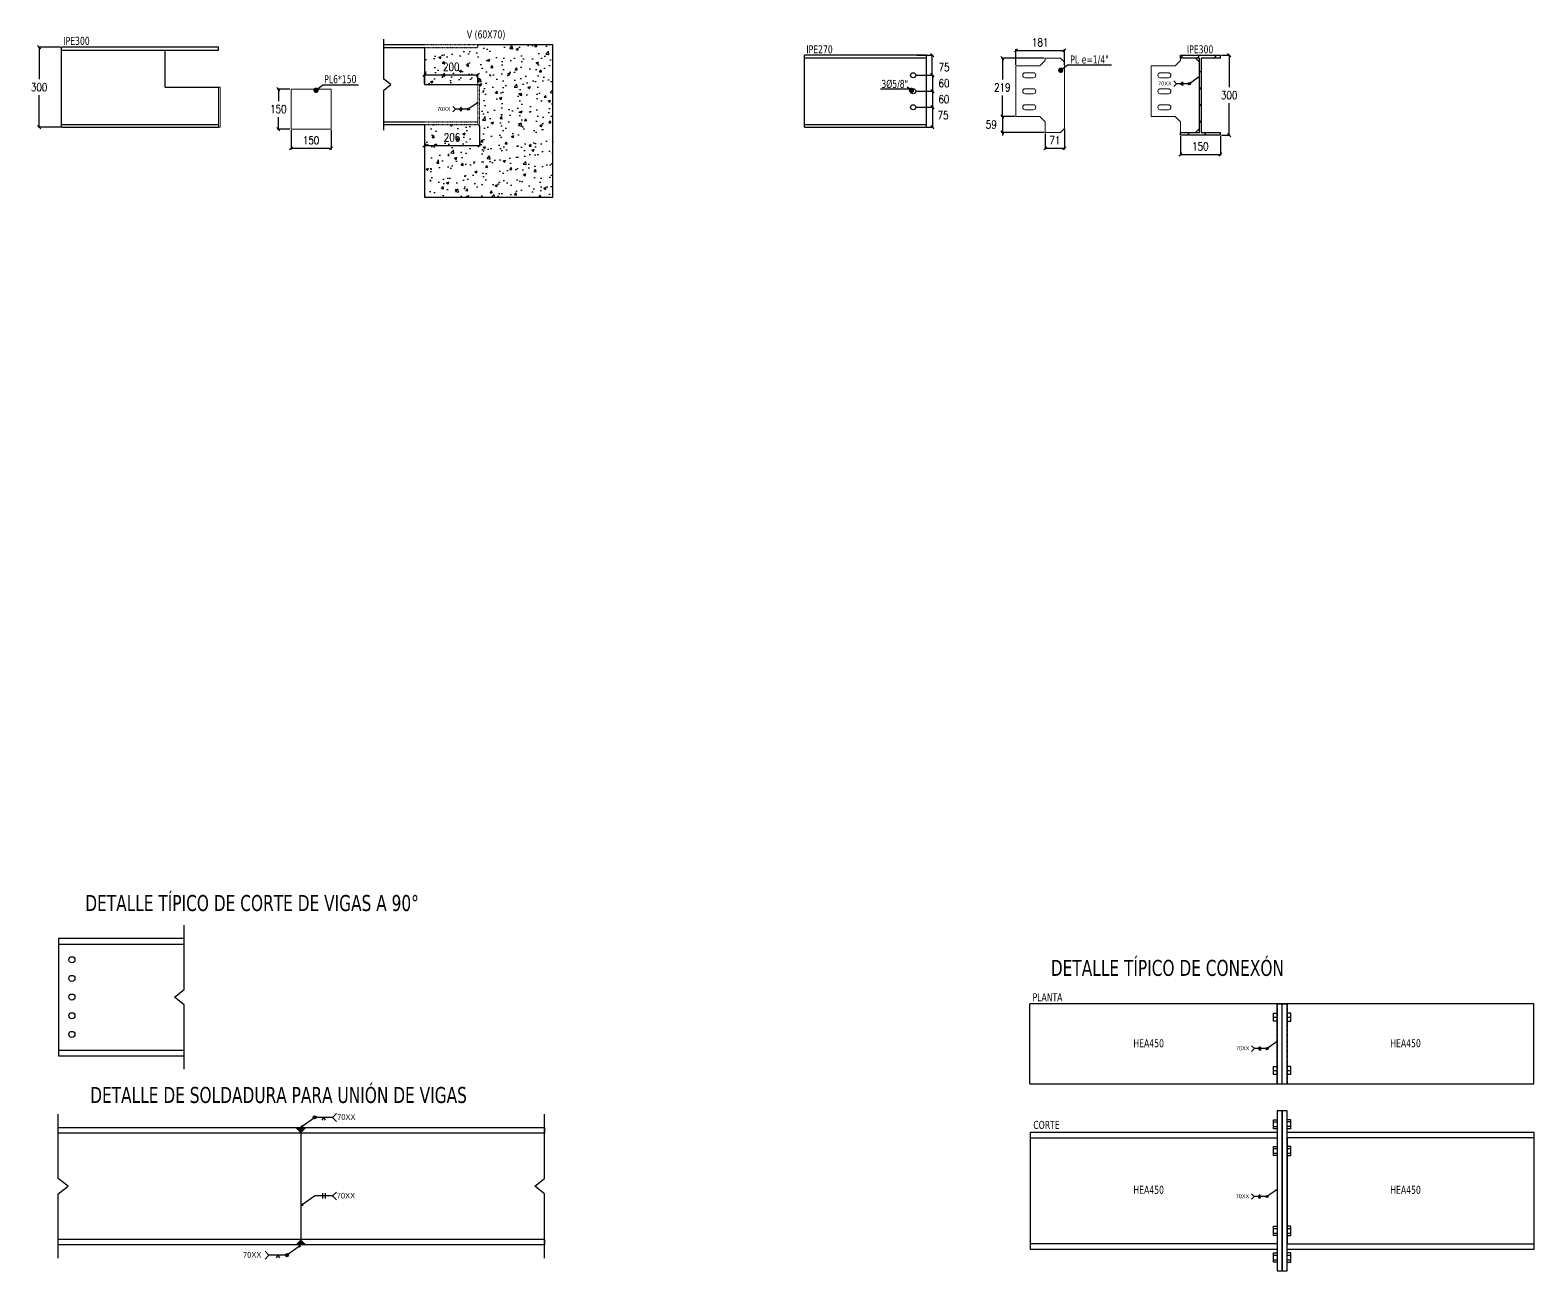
# Model space of a CAD drawing. Header units: millimetres. Extents: x -899 to 76352, y -21218 to 30068.
# Drawn here: x 1833 to 7472, y -16338 to -11684 of the extents above; entities that cross this region are included whole.
import ezdxf
from ezdxf.enums import TextEntityAlignment as Align

# ---------------------------------------------------------------- set-up
doc = ezdxf.new("R2010")
doc.units = ezdxf.units.MM
doc.header["$LTSCALE"] = 0.9
doc.linetypes.add('DXK_LINE_DOT1', pattern=[1.8814, 0.9407, -0.9407])
doc.linetypes.add('DXK_LINE_DOT2', pattern=[3.9198, 1.9599, -1.9599])
for name, color, linetype in [('COTAS', 8, 'Continuous'), ('PERFORACIONES', 1, 'Continuous'), ('TITULO', 3, 'Continuous')]:
    doc.layers.add(name, color=color, linetype=linetype)
doc.layers.add('P-PLATINA', color=6, linetype='Continuous', lineweight=15)
doc.styles.add('CNI_COTAS', font='romans.shx', dxfattribs={"width": 0.8})
doc.styles.add('ROMANS', font='DINGRAFO.SHX')
doc.styles.add('VERDANA', font='verdana.ttf')
doc.dimstyles.new('1.1', dxfattribs={"dimscale": 0, "dimtxt": 15, "dimasz": 20, "dimexe": 2, "dimexo": 2, "dimgap": 7, "dimtad": 1, "dimdec": 0, "dimzin": 4, "dimdsep": 46, "dimtxsty": 'CNI_COTAS', "dimblk": 'DOTSMALL', "dimcen": 0, "dimclrd": 256, "dimclrt": 3, "dimadec": 0, "dimazin": 0, "dimtfac": 1, "dimtdec": 0, "dimtmove": 2, "dimatfit": 0, "dimldrblk": 'DOT', "dimfxl": 0.05, "dimtolj": 1, "dimtzin": 0, "dimarcsym": 1})
doc.dimstyles.new('1.4', dxfattribs={"dimscale": 0, "dimtxt": 30, "dimasz": 12, "dimexe": 4, "dimexo": 4, "dimgap": 15, "dimtad": 1, "dimdec": 0, "dimzin": 4, "dimdsep": 46, "dimtxsty": 'CNI_COTAS', "dimblk": 'OBLIQUE', "dimcen": -0.09, "dimclrd": 256, "dimclrt": 3, "dimadec": 0, "dimazin": 0, "dimtfac": 1, "dimtdec": 0, "dimtmove": 2, "dimatfit": 0, "dimldrblk": 'DOT', "dimfxl": 0.05, "dimtolj": 1, "dimtzin": 0, "dimarcsym": 0})

# ---------------------------------------------------------------- blocks, each defined once
blk = doc.blocks.new('_Oblique')
at = {"color": 0, "linetype": 'ByBlock', "lineweight": -2}
blk.add_line((-0.5, -0.5), (0.5, 0.5), dxfattribs=at)
blk = doc.blocks.new('*D482')
at = {"layer": 'COTAS', "color": 0, "lineweight": -2, "transparency": 16777216}
for p, q in [((1947, -11748.5), (1862.9, -11748.5)), ((1947, -12048.5), (1862.9, -12048.5))]:
    blk.add_line(p, q, dxfattribs=at)
at = {"layer": 'COTAS', "lineweight": -2, "transparency": 16777216}
for p, q in [((1866.9, -11748.5), (1866.9, -11868.5)), ((1866.9, -12048.5), (1866.9, -11928.5))]:
    blk.add_line(p, q, dxfattribs=at)
at = {"layer": 'Defpoints', "color": 0, "transparency": 16777216}
for p in [(1866.9, -11748.5), (1951, -11748.5), (1951, -12048.5)]:
    blk.add_point(p, dxfattribs=at)
at = {"layer": 'COTAS', "lineweight": -2, "transparency": 16777216, "xscale": 12, "yscale": 12, "zscale": 12}
for p, rotation in [((1866.9, -11748.5), 90), ((1866.9, -12048.5), 270)]:
    blk.add_blockref('_Oblique', p, dxfattribs=dict(at, rotation=rotation))
at = {"layer": 'COTAS', "color": 3, "transparency": 16777216, "insert": (1866.9, -11898.5), "char_height": 30, "attachment_point": 5, "rotation": 0.01, "style": 'CNI_COTAS'}
blk.add_mtext('\\A1;300', dxfattribs=at)
blk = doc.blocks.new('_Dot')
at = {"color": 0, "linetype": 'ByBlock', "lineweight": -2}
blk.add_line((-0.5, 0), (-1, 0), dxfattribs=at)
at = {"color": 0, "linetype": 'ByBlock', "const_width": 0.5}
blk.add_lwpolyline([(-0.25, 0, 1), (0.25, 0, 1)], format="xyb", close=True, dxfattribs=at)
blk = doc.blocks.new('_DotSmall')
at = {"color": 0, "linetype": 'ByBlock', "const_width": 0.5}
blk.add_lwpolyline([(-0.0625, 0, 1), (0.0625, 0, 1)], format="xyb", close=True, dxfattribs=at)
blk = doc.blocks.new('*D441')
at = {"layer": 'COTAS', "color": 0, "lineweight": -2, "transparency": 16777216}
for p, q in [((3312.2, -11884.8), (3312.2, -11848.2)), ((3512.2, -11884.8), (3512.2, -11848.2))]:
    blk.add_line(p, q, dxfattribs=at)
at = {"layer": 'COTAS', "lineweight": -2, "transparency": 16777216}
blk.add_line((3312.2, -11852.2), (3512.2, -11852.2), dxfattribs=at)
at = {"layer": 'Defpoints', "color": 0, "transparency": 16777216}
for p in [(3312.2, -11888.8), (3512.2, -11852.2), (3512.2, -11888.8)]:
    blk.add_point(p, dxfattribs=at)
at = {"layer": 'COTAS', "lineweight": -2, "transparency": 16777216, "xscale": 12, "yscale": 12, "zscale": 12, "rotation": 180}
blk.add_blockref('_Oblique', (3312.2, -11852.2), dxfattribs=at)
at = {"layer": 'COTAS', "lineweight": -2, "transparency": 16777216, "xscale": 12, "yscale": 12, "zscale": 12}
blk.add_blockref('_Oblique', (3512.2, -11852.2), dxfattribs=at)
at = {"layer": 'COTAS', "color": 3, "transparency": 16777216, "insert": (3412.2, -11822.2), "char_height": 30, "attachment_point": 5, "style": 'CNI_COTAS'}
blk.add_mtext('\\A1;200', dxfattribs=at)
blk = doc.blocks.new('*D483')
at = {"layer": 'COTAS', "color": 0, "lineweight": -2, "transparency": 16777216}
for p, q in [((3312.2, -12042.8), (3312.2, -12120.8)), ((3518.2, -12042.8), (3518.2, -12120.8))]:
    blk.add_line(p, q, dxfattribs=at)
at = {"layer": 'COTAS', "lineweight": -2, "transparency": 16777216}
blk.add_line((3312.2, -12116.8), (3518.2, -12116.8), dxfattribs=at)
at = {"layer": 'Defpoints', "color": 0, "transparency": 16777216}
for p in [(3312.2, -12038.8), (3518.2, -12038.8), (3518.2, -12116.8)]:
    blk.add_point(p, dxfattribs=at)
at = {"layer": 'COTAS', "lineweight": -2, "transparency": 16777216, "xscale": 12, "yscale": 12, "zscale": 12, "rotation": 180}
blk.add_blockref('_Oblique', (3312.2, -12116.8), dxfattribs=at)
at = {"layer": 'COTAS', "lineweight": -2, "transparency": 16777216, "xscale": 12, "yscale": 12, "zscale": 12}
blk.add_blockref('_Oblique', (3518.2, -12116.8), dxfattribs=at)
at = {"layer": 'COTAS', "color": 3, "transparency": 16777216, "insert": (3415.2, -12086.8), "char_height": 30, "attachment_point": 5, "style": 'CNI_COTAS'}
blk.add_mtext('\\A1;206', dxfattribs=at)
blk = doc.blocks.new('*D484')
at = {"layer": 'COTAS', "color": 0, "lineweight": -2, "transparency": 16777216}
for p, q in [((2807.5, -11905.5), (2759.8, -11905.5)), ((2807.5, -12055.5), (2759.8, -12055.5))]:
    blk.add_line(p, q, dxfattribs=at)
at = {"layer": 'COTAS', "lineweight": -2, "transparency": 16777216}
for p, q in [((2763.8, -11905.5), (2763.8, -11950.5)), ((2763.8, -12055.5), (2763.8, -12010.5))]:
    blk.add_line(p, q, dxfattribs=at)
at = {"layer": 'Defpoints', "color": 0, "transparency": 16777216}
for p in [(2763.8, -11905.5), (2811.5, -11905.5), (2811.5, -12055.5)]:
    blk.add_point(p, dxfattribs=at)
at = {"layer": 'COTAS', "lineweight": -2, "transparency": 16777216, "xscale": 12, "yscale": 12, "zscale": 12}
for p, rotation in [((2763.8, -11905.5), 90), ((2763.8, -12055.5), 270)]:
    blk.add_blockref('_Oblique', p, dxfattribs=dict(at, rotation=rotation))
at = {"layer": 'COTAS', "color": 3, "transparency": 16777216, "insert": (2763.8, -11980.5), "char_height": 30, "attachment_point": 5, "rotation": 0.01, "style": 'CNI_COTAS'}
blk.add_mtext('\\A1;150', dxfattribs=at)
blk = doc.blocks.new('*D485')
at = {"layer": 'COTAS', "color": 0, "lineweight": -2, "transparency": 16777216}
for p, q in [((2811.5, -12059.5), (2811.5, -12131.6)), ((2961.5, -12059.5), (2961.5, -12131.6))]:
    blk.add_line(p, q, dxfattribs=at)
at = {"layer": 'COTAS', "lineweight": -2, "transparency": 16777216}
blk.add_line((2811.5, -12127.6), (2961.5, -12127.6), dxfattribs=at)
at = {"layer": 'Defpoints', "color": 0, "transparency": 16777216}
for p in [(2811.5, -12055.5), (2961.5, -12055.5), (2961.5, -12127.6)]:
    blk.add_point(p, dxfattribs=at)
at = {"layer": 'COTAS', "lineweight": -2, "transparency": 16777216, "xscale": 12, "yscale": 12, "zscale": 12, "rotation": 180}
blk.add_blockref('_Oblique', (2811.5, -12127.6), dxfattribs=at)
at = {"layer": 'COTAS', "lineweight": -2, "transparency": 16777216, "xscale": 12, "yscale": 12, "zscale": 12}
blk.add_blockref('_Oblique', (2961.5, -12127.6), dxfattribs=at)
at = {"layer": 'COTAS', "color": 3, "transparency": 16777216, "insert": (2886.5, -12097.6), "char_height": 30, "attachment_point": 5, "style": 'CNI_COTAS'}
blk.add_mtext('\\A1;150', dxfattribs=at)
blk = doc.blocks.new('SOLDADURA FILETE ALREDEDOR')
h = blk.add_hatch(color=256)
h.dxf.hatch_style = 1
h.paths.add_polyline_path([(5063.7, 3679), (5060.1, 3684.2), (5066.4, 3684.8)])
for p, q in [((4978.7, 3659.2), (4968.7, 3649.2)), ((4978.7, 3649.2), (4978.7, 3659.2)), ((5061.9, 3681.6), (5015.5, 3649.2)), ((5015.5, 3649.2), (4948.3, 3649.2)), ((4978.7, 3639.2), (4968.7, 3649.2)), ((4978.7, 3649.2), (4978.7, 3639.2))]:
    blk.add_line(p, q)
blk.add_lwpolyline([(4933.5, 3634.4), (4948.3, 3649.2), (4933.5, 3664)])
blk.add_lwpolyline([(5066.4, 3684.8), (5063.7, 3679), (5060.1, 3684.2)], close=True)
blk.add_circle((5015.5, 3649.2), 5.81)
at = {"layer": 'TITULO', "style": 'ROMANS'}
for s, height, p in [('70XX', 21, (4851, 3640)), ('6', 7.5, (4981.3, 3650.6)), ('6', 7.5, (4981.3, 3639))]:
    blk.add_text(s, height=height, dxfattribs=at).set_placement(p)
blk = doc.blocks.new('*D442')
at = {"layer": 'COTAS', "color": 0, "lineweight": -2, "transparency": 16777216}
for p, q in [((5157.9, -11853.5), (5220.5, -11853.5)), ((5157.9, -11913.5), (5220.5, -11913.5))]:
    blk.add_line(p, q, dxfattribs=at)
at = {"layer": 'COTAS', "lineweight": -2, "transparency": 16777216}
blk.add_line((5216.5, -11853.5), (5216.5, -11913.5), dxfattribs=at)
at = {"layer": 'Defpoints', "color": 0, "transparency": 16777216}
for p in [(5153.9, -11853.5), (5153.9, -11913.5), (5216.5, -11913.5)]:
    blk.add_point(p, dxfattribs=at)
at = {"layer": 'COTAS', "lineweight": -2, "transparency": 16777216, "xscale": 12, "yscale": 12, "zscale": 12}
for p, rotation in [((5216.5, -11853.5), 90), ((5216.5, -11913.5), 270)]:
    blk.add_blockref('_Oblique', p, dxfattribs=dict(at, rotation=rotation))
at = {"layer": 'COTAS', "color": 3, "transparency": 16777216, "insert": (5259.8, -11883.5), "char_height": 30, "attachment_point": 5, "rotation": 0.01, "style": 'CNI_COTAS'}
blk.add_mtext('\\A1;60', dxfattribs=at)
blk = doc.blocks.new('*D443')
at = {"layer": 'COTAS', "color": 0, "lineweight": -2, "transparency": 16777216}
for p, q in [((5157.9, -11913.5), (5220.5, -11913.5)), ((5157.9, -11973.5), (5220.5, -11973.5))]:
    blk.add_line(p, q, dxfattribs=at)
at = {"layer": 'COTAS', "lineweight": -2, "transparency": 16777216}
blk.add_line((5216.5, -11913.5), (5216.5, -11973.5), dxfattribs=at)
at = {"layer": 'Defpoints', "color": 0, "transparency": 16777216}
for p in [(5153.9, -11913.5), (5153.9, -11973.5), (5216.5, -11973.5)]:
    blk.add_point(p, dxfattribs=at)
at = {"layer": 'COTAS', "lineweight": -2, "transparency": 16777216, "xscale": 12, "yscale": 12, "zscale": 12}
for p, rotation in [((5216.5, -11913.5), 90), ((5216.5, -11973.5), 270)]:
    blk.add_blockref('_Oblique', p, dxfattribs=dict(at, rotation=rotation))
at = {"layer": 'COTAS', "color": 3, "transparency": 16777216, "insert": (5259.3, -11943.5), "char_height": 30, "attachment_point": 5, "rotation": 0.01, "style": 'CNI_COTAS'}
blk.add_mtext('\\A1;60', dxfattribs=at)
blk = doc.blocks.new('*D444')
at = {"layer": 'COTAS', "color": 0, "lineweight": -2, "transparency": 16777216}
for p, q in [((5157.9, -11973.5), (5220.3, -11973.5)), ((5157.9, -12048.5), (5220.3, -12048.5))]:
    blk.add_line(p, q, dxfattribs=at)
at = {"layer": 'COTAS', "lineweight": -2, "transparency": 16777216}
blk.add_line((5216.3, -11973.5), (5216.3, -12048.5), dxfattribs=at)
at = {"layer": 'Defpoints', "color": 0, "transparency": 16777216}
for p in [(5153.9, -11973.5), (5153.9, -12048.5), (5216.3, -12048.5)]:
    blk.add_point(p, dxfattribs=at)
at = {"layer": 'COTAS', "lineweight": -2, "transparency": 16777216, "xscale": 12, "yscale": 12, "zscale": 12}
for p, rotation in [((5216.3, -11973.5), 90), ((5216.3, -12048.5), 270)]:
    blk.add_blockref('_Oblique', p, dxfattribs=dict(at, rotation=rotation))
at = {"layer": 'COTAS', "color": 3, "transparency": 16777216, "insert": (5256.6, -12003.5), "char_height": 30, "attachment_point": 5, "rotation": 0.01, "style": 'CNI_COTAS'}
blk.add_mtext('\\A1;75', dxfattribs=at)
blk = doc.blocks.new('*D445')
at = {"layer": 'COTAS', "color": 0, "lineweight": -2, "transparency": 16777216}
for p, q in [((5157.9, -11778.5), (5219.9, -11778.5)), ((5157.9, -11853.5), (5219.9, -11853.5))]:
    blk.add_line(p, q, dxfattribs=at)
at = {"layer": 'COTAS', "lineweight": -2, "transparency": 16777216}
blk.add_line((5215.9, -11853.5), (5215.9, -11778.5), dxfattribs=at)
at = {"layer": 'Defpoints', "color": 0, "transparency": 16777216}
for p in [(5153.9, -11778.5), (5215.9, -11778.5), (5153.9, -11853.5)]:
    blk.add_point(p, dxfattribs=at)
at = {"layer": 'COTAS', "lineweight": -2, "transparency": 16777216, "xscale": 12, "yscale": 12, "zscale": 12}
for p, rotation in [((5215.9, -11778.5), 90), ((5215.9, -11853.5), 270)]:
    blk.add_blockref('_Oblique', p, dxfattribs=dict(at, rotation=rotation))
at = {"layer": 'COTAS', "color": 3, "transparency": 16777216, "insert": (5260.2, -11823.5), "char_height": 30, "attachment_point": 5, "rotation": 0.01, "style": 'CNI_COTAS'}
blk.add_mtext('\\A1;75', dxfattribs=at)
blk = doc.blocks.new('*D488')
at = {"layer": 'COTAS', "color": 0, "lineweight": -2, "transparency": 16777216}
for p, q in [((5635.8, -11789.2), (5474.7, -11789.2)), ((5525.8, -12008.5), (5474.7, -12008.5))]:
    blk.add_line(p, q, dxfattribs=at)
at = {"layer": 'COTAS', "lineweight": -2, "transparency": 16777216}
for p, q in [((5478.7, -11789.2), (5478.7, -11868.9)), ((5478.7, -12008.5), (5478.7, -11928.9))]:
    blk.add_line(p, q, dxfattribs=at)
at = {"layer": 'Defpoints', "color": 0, "transparency": 16777216}
for p in [(5639.8, -11789.2), (5478.7, -12008.5), (5529.8, -12008.5)]:
    blk.add_point(p, dxfattribs=at)
at = {"layer": 'COTAS', "lineweight": -2, "transparency": 16777216, "xscale": 12, "yscale": 12, "zscale": 12}
for p, rotation in [((5478.7, -11789.2), 90), ((5478.7, -12008.5), 270)]:
    blk.add_blockref('_Oblique', p, dxfattribs=dict(at, rotation=rotation))
at = {"layer": 'COTAS', "color": 3, "transparency": 16777216, "insert": (5478.7, -11898.9), "char_height": 30, "attachment_point": 5, "rotation": 0.01, "style": 'CNI_COTAS'}
blk.add_mtext('\\A1;219', dxfattribs=at)
blk = doc.blocks.new('*D489')
at = {"layer": 'COTAS', "color": 0, "lineweight": -2, "transparency": 16777216}
for p, q in [((5525.8, -12008.5), (5474.7, -12008.5)), ((5635.8, -12067.8), (5474.7, -12067.8))]:
    blk.add_line(p, q, dxfattribs=at)
at = {"layer": 'COTAS', "lineweight": -2, "transparency": 16777216}
for p, q in [((5478.7, -12008.5), (5478.7, -11996.5)), ((5478.7, -12008.5), (5478.7, -12067.8)), ((5478.7, -12067.8), (5478.7, -12079.8))]:
    blk.add_line(p, q, dxfattribs=at)
at = {"layer": 'Defpoints', "color": 0, "transparency": 16777216}
for p in [(5529.8, -12008.5), (5478.7, -12067.8), (5639.8, -12067.8)]:
    blk.add_point(p, dxfattribs=at)
at = {"layer": 'COTAS', "lineweight": -2, "transparency": 16777216, "xscale": 12, "yscale": 12, "zscale": 12}
for p, rotation in [((5478.7, -12008.5), 270), ((5478.7, -12067.8), 90)]:
    blk.add_blockref('_Oblique', p, dxfattribs=dict(at, rotation=rotation))
at = {"layer": 'COTAS', "color": 3, "transparency": 16777216, "insert": (5437.2, -12038.2), "char_height": 30, "attachment_point": 5, "rotation": 0.01, "style": 'CNI_COTAS'}
blk.add_mtext('\\A1;59', dxfattribs=at)
blk = doc.blocks.new('*D490')
at = {"layer": 'COTAS', "color": 0, "lineweight": -2, "transparency": 16777216}
for p, q in [((6146.2, -12082.5), (6146.2, -12154.4)), ((6296.2, -12082.5), (6296.2, -12154.4))]:
    blk.add_line(p, q, dxfattribs=at)
at = {"layer": 'COTAS', "lineweight": -2, "transparency": 16777216}
blk.add_line((6146.2, -12150.4), (6296.2, -12150.4), dxfattribs=at)
at = {"layer": 'Defpoints', "color": 0, "transparency": 16777216}
for p in [(6146.2, -12078.5), (6296.2, -12078.5), (6296.2, -12150.4)]:
    blk.add_point(p, dxfattribs=at)
at = {"layer": 'COTAS', "lineweight": -2, "transparency": 16777216, "xscale": 12, "yscale": 12, "zscale": 12, "rotation": 180}
blk.add_blockref('_Oblique', (6146.2, -12150.4), dxfattribs=at)
at = {"layer": 'COTAS', "lineweight": -2, "transparency": 16777216, "xscale": 12, "yscale": 12, "zscale": 12}
blk.add_blockref('_Oblique', (6296.2, -12150.4), dxfattribs=at)
at = {"layer": 'COTAS', "color": 3, "transparency": 16777216, "insert": (6221.2, -12120.4), "char_height": 30, "attachment_point": 5, "style": 'CNI_COTAS'}
blk.add_mtext('\\A1;150', dxfattribs=at)
blk = doc.blocks.new('*D491')
at = {"layer": 'COTAS', "color": 0, "lineweight": -2, "transparency": 16777216}
for p, q in [((6300.2, -11778.5), (6333.2, -11778.5)), ((6300.2, -12078.5), (6333.2, -12078.5))]:
    blk.add_line(p, q, dxfattribs=at)
at = {"layer": 'COTAS', "lineweight": -2, "transparency": 16777216}
for p, q in [((6329.2, -11778.5), (6329.2, -11898.5)), ((6329.2, -12078.5), (6329.2, -11958.5))]:
    blk.add_line(p, q, dxfattribs=at)
at = {"layer": 'Defpoints', "color": 0, "transparency": 16777216}
for p in [(6296.2, -11778.5), (6329.2, -11778.5), (6296.2, -12078.5)]:
    blk.add_point(p, dxfattribs=at)
at = {"layer": 'COTAS', "lineweight": -2, "transparency": 16777216, "xscale": 12, "yscale": 12, "zscale": 12}
for p, rotation in [((6329.2, -11778.5), 90), ((6329.2, -12078.5), 270)]:
    blk.add_blockref('_Oblique', p, dxfattribs=dict(at, rotation=rotation))
at = {"layer": 'COTAS', "color": 3, "transparency": 16777216, "insert": (6329.2, -11928.5), "char_height": 30, "attachment_point": 5, "rotation": 0.01, "style": 'CNI_COTAS'}
blk.add_mtext('\\A1;300', dxfattribs=at)
blk = doc.blocks.new('*D492')
at = {"layer": 'COTAS', "color": 0, "lineweight": -2, "transparency": 16777216}
for p, q in [((5711.2, -12056.8), (5711.2, -12131.4)), ((5639.8, -12071.8), (5639.8, -12131.4))]:
    blk.add_line(p, q, dxfattribs=at)
at = {"layer": 'COTAS', "lineweight": -2, "transparency": 16777216}
blk.add_line((5639.8, -12127.4), (5711.2, -12127.4), dxfattribs=at)
at = {"layer": 'Defpoints', "color": 0, "transparency": 16777216}
for p in [(5711.2, -12052.8), (5639.8, -12067.8), (5711.2, -12127.4)]:
    blk.add_point(p, dxfattribs=at)
at = {"layer": 'COTAS', "lineweight": -2, "transparency": 16777216, "xscale": 12, "yscale": 12, "zscale": 12, "rotation": 180}
blk.add_blockref('_Oblique', (5639.8, -12127.4), dxfattribs=at)
at = {"layer": 'COTAS', "lineweight": -2, "transparency": 16777216, "xscale": 12, "yscale": 12, "zscale": 12}
blk.add_blockref('_Oblique', (5711.2, -12127.4), dxfattribs=at)
at = {"layer": 'COTAS', "color": 3, "transparency": 16777216, "insert": (5675.5, -12097.4), "char_height": 30, "attachment_point": 5, "style": 'CNI_COTAS'}
blk.add_mtext('\\A1;71', dxfattribs=at)
blk = doc.blocks.new('*D493')
at = {"layer": 'COTAS', "color": 0, "lineweight": -2, "transparency": 16777216}
for p, q in [((5529.8, -11814.5), (5529.8, -11756.1)), ((5711.2, -11814.5), (5711.2, -11756.1))]:
    blk.add_line(p, q, dxfattribs=at)
at = {"layer": 'COTAS', "lineweight": -2, "transparency": 16777216}
blk.add_line((5529.8, -11760.1), (5711.2, -11760.1), dxfattribs=at)
at = {"layer": 'Defpoints', "color": 0, "transparency": 16777216}
for p in [(5711.2, -11760.1), (5529.8, -11818.5), (5711.2, -11818.5)]:
    blk.add_point(p, dxfattribs=at)
at = {"layer": 'COTAS', "lineweight": -2, "transparency": 16777216, "xscale": 12, "yscale": 12, "zscale": 12, "rotation": 180}
blk.add_blockref('_Oblique', (5529.8, -11760.1), dxfattribs=at)
at = {"layer": 'COTAS', "lineweight": -2, "transparency": 16777216, "xscale": 12, "yscale": 12, "zscale": 12}
blk.add_blockref('_Oblique', (5711.2, -11760.1), dxfattribs=at)
at = {"layer": 'COTAS', "color": 3, "transparency": 16777216, "insert": (5620.5, -11730.1), "char_height": 30, "attachment_point": 5, "style": 'CNI_COTAS'}
blk.add_mtext('\\A1;181', dxfattribs=at)
blk = doc.blocks.new('SOLDADURA A TOPE EN V Y ALREDEDOR 1')
h = blk.add_hatch(color=256)
h.dxf.hatch_style = 1
h.paths.add_polyline_path([(4109.4, 3619.4), (4113.1, 3614.2), (4106.7, 3613.6)])
for p, q in [((4111.2, 3616.8), (4157.6, 3649.2)), ((4224.9, 3649.2), (4157.6, 3649.2)), ((4191.2, 3649.1), (4184.7, 3638.7)), ((4191.2, 3649.1), (4197.6, 3638.7))]:
    blk.add_line(p, q)
blk.add_lwpolyline([(4106.7, 3613.6), (4109.4, 3619.4), (4113.1, 3614.2)], close=True)
blk.add_lwpolyline([(4239.6, 3634.4), (4224.9, 3649.2), (4239.6, 3664)])
blk.add_circle((4157.6, 3649.2), 5.81)
at = {"layer": 'TITULO', "style": 'ROMANS'}
blk.add_text('70XX', height=21, dxfattribs=at).set_placement((4242.2, 3640))
blk = doc.blocks.new('SOLDADURA A TOPE EN V Y ALREDEDOR')
h = blk.add_hatch(color=256)
h.dxf.hatch_style = 1
h.paths.add_polyline_path([(4477.4, 3679), (4473.7, 3684.2), (4480.1, 3684.8)])
for p, q in [((4475.5, 3681.6), (4429.2, 3649.2)), ((4429.2, 3649.2), (4361.9, 3649.2)), ((4395.5, 3649.1), (4389, 3638.7)), ((4395.5, 3649.1), (4401.9, 3638.7))]:
    blk.add_line(p, q)
blk.add_lwpolyline([(4480.1, 3684.8), (4477.4, 3679), (4473.7, 3684.2)], close=True)
blk.add_lwpolyline([(4347.1, 3634.4), (4361.9, 3649.2), (4347.1, 3664)])
blk.add_circle((4429.2, 3649.2), 5.81)
at = {"layer": 'TITULO', "style": 'ROMANS'}
blk.add_text('70XX', height=21, dxfattribs=at).set_placement((4264.7, 3640))
blk = doc.blocks.new('SOLDADURA A TOPE CON BORDES RECTOS 1')
h = blk.add_hatch(color=256)
h.dxf.hatch_style = 1
h.paths.add_polyline_path([(5693, 3618.4), (5696.7, 3613.1), (5690.3, 3612.6)])
for p, q in [((5694.8, 3615.7), (5741.2, 3648.2)), ((5808.5, 3648.2), (5741.2, 3648.2)), ((5771.6, 3638.2), (5771.6, 3658.2)), ((5781.6, 3638.2), (5781.6, 3658.2))]:
    blk.add_line(p, q)
blk.add_lwpolyline([(5690.3, 3612.6), (5693, 3618.4), (5696.7, 3613.1)], close=True)
blk.add_lwpolyline([(5823.2, 3633.4), (5808.5, 3648.2), (5823.2, 3662.9)])
at = {"layer": 'TITULO', "style": 'ROMANS'}
blk.add_text('70XX', height=21, dxfattribs=at).set_placement((5824, 3638.9))

msp = doc.modelspace()

# ---------------------------------------------------------------- hatches: boundary and pattern name
at = {"linetype": 'Continuous'}
h = msp.add_hatch(dxfattribs=at)
h.set_pattern_fill('', scale=14, style=0, pattern_type=0)
h.set_pattern_definition([(45, (6146.163, -11789.24), (-31.431, 31.431), [])])
h.paths.add_polyline_path([(6146.2, -11778.5), (6146.2, -11789.2), (6217.6, -11789.2), (6217.6, -12067.8), (6146.2, -12067.8), (6146.2, -12078.5), (6296.2, -12078.5), (6296.2, -12067.8), (6224.7, -12067.8), (6224.7, -11789.2), (6296.2, -11789.2), (6296.2, -11778.5)])
at = {"layer": 'PERFORACIONES'}
h = msp.add_hatch(dxfattribs=at)
h.set_pattern_fill('AR-CONC', color=8, scale=0.5)
h.set_pattern_definition([(50, (-11225.105, -6489.715), (91.09233, -7.96954), [9.525, -104.775]), (355, (-11225.105, -6489.72), (-17.6217, 95.5284), [7.62, -83.8203]), (100.45144, (-11217.51, -6490.38), (73.4706, 87.5589), [8.095, -89.0451]), (46.1842, (-11225.1, -6464.32), (135.5395, -21.0212), [14.2875, -157.1625]), (96.6356, (-11213.81, -6466.07), (118.7021, 123.7131), [12.1425, -133.5678]), (351.1842, (-11225.1, -6464.32), (118.7021, 123.7131), [11.43, -125.7299]), (21, (-11212.405, -6470.665), (75.8072, -51.1326), [9.525, -104.775]), (326, (-11212.405, -6470.67), (30.901, 92.094), [7.62, -83.82]), (71.45144, (-11206.09, -6474.93), (106.7082, 40.9614), [8.095, -89.04497]), (37.5, (-11225.105, -6489.715), (1.5443, 42.27752), [0, -82.804, 0, -85.09, 0, -84.1375]), (7.5, (-11225.105, -6489.715), (33.40983, 50.09029), [0, -48.514, 0, -80.899, 0, -32.0675]), (327.5, (-11253.426, -6489.715), (67.7953, -2.86437), [0, -31.75, 0, -99.06, 0, -131.445]), (317.5, (-11266.126, -6489.715), (74.0646, 12.71325), [0, -41.275, 0, -65.786, 0, -93.345])])
h.paths.add_polyline_path([(3793.7, -11738.8), (3512.2, -11738.8), (3512.2, -11749.5), (3312.2, -11749.5), (3312.2, -11888.8), (3512.2, -11888.8), (3518.2, -11888.8), (3518.2, -12038.8), (3512.2, -12038.8), (3312.2, -12038.8), (3312.2, -12310.6), (3793.7, -12310.6)])
h.paths.add_polyline_path([(3376.9, -12109.3), (3453.6, -12109.3), (3453.6, -12064.3), (3376.9, -12064.3)], flags=24)
h.paths.add_polyline_path([(3373.9, -11844.7), (3450.6, -11844.7), (3450.6, -11799.7), (3373.9, -11799.7)], flags=24)

# ---------------------------------------------------------------- linework, layer by layer
at = {"color": 2}
for p, q in [((1951, -12048.5), (1951, -11748.5)), ((2339.4, -11898.5), (2339.4, -11759.2)), ((2339.4, -11898.5), (2539.4, -11898.5)), ((1951, -12037.8), (2339.4, -12037.8)), ((1951, -12048.5), (2339.4, -12048.5)), ((2339.4, -12037.8), (2539.4, -12037.8)), ((2339.4, -12048.5), (2539.4, -12048.5)), ((3159.3, -12028.1), (3312.2, -12028.1)), ((3159.3, -12038.8), (3312.2, -12038.8)), ((1939.5, -15112.3), (2410.4, -15112.3)), ((1939.5, -15510.3), (2410.4, -15510.3)), ((2810.3, -15821.8), (1938.5, -15821.8)), ((3762, -15821.8), (2810.3, -15821.8)), ((2810.3, -16219.8), (1938.5, -16219.8)), ((3762, -16219.8), (2810.3, -16219.8))]:
    msp.add_line(p, q, dxfattribs=at)
at = {"color": 2, "linetype": 'Continuous'}
for p, q in [((5194.4, -11778.5), (4736.9, -11778.5)), ((4736.9, -12048.5), (4736.9, -11778.5)), ((5194.4, -12048.5), (5194.4, -11778.5)), ((6146.2, -11789.2), (6146.2, -11778.5)), ((6146.2, -11778.5), (6296.2, -11778.5)), ((6296.2, -11789.2), (6296.2, -11778.5)), ((4736.9, -11788.7), (5194.4, -11788.7)), ((6217.6, -11789.2), (6146.2, -11789.2)), ((6217.6, -12067.8), (6217.6, -11789.2)), ((6296.2, -11789.2), (6224.7, -11789.2)), ((6224.7, -11789.2), (6224.7, -12067.8)), ((4736.9, -12038.3), (5194.4, -12038.3)), ((4736.9, -12048.5), (5194.4, -12048.5)), ((6146.2, -12078.5), (6146.2, -12067.8)), ((6146.2, -12067.8), (6217.6, -12067.8)), ((6296.2, -12078.5), (6146.2, -12078.5)), ((6224.7, -12067.8), (6296.2, -12067.8)), ((6296.2, -12078.5), (6296.2, -12067.8)), ((7472, -15336.7), (5581.3, -15336.7)), ((6509, -15636.7), (6509, -15336.7)), ((6509, -15336.7), (6528, -15336.7)), ((6528, -15636.7), (6528, -15336.7)), ((6528, -15636.7), (6528, -15336.7)), ((6528, -15336.7), (6547, -15336.7)), ((6547, -15636.7), (6547, -15336.7)), ((7472, -15636.7), (7472, -15336.7)), ((5581.3, -15636.7), (7472, -15636.7)), ((6509, -15636.7), (6528, -15636.7)), ((6528, -15636.7), (6547, -15636.7)), ((6509, -15738.2), (6509, -16338.2)), ((6528, -15738.2), (6509, -15738.2)), ((6528, -16338.2), (6528, -15738.2)), ((6509, -16338.2), (6528, -16338.2))]:
    msp.add_line(p, q, dxfattribs=at)
at = {"color": 2, "linetype": 'DXK_LINE_DOT1'}
for p, q in [((3312.2, -12028.1), (3512.2, -12028.1)), ((3312.2, -12038.8), (3512.2, -12038.8))]:
    msp.add_line(p, q, dxfattribs=at)
at = {"color": 7, "linetype": 'DXK_LINE_DOT2'}
for p, q in [((6509, -15336.7), (6509, -15636.7)), ((6547, -15336.7), (6547, -15636.7))]:
    msp.add_line(p, q, dxfattribs=at)
at = {"color": 7, "linetype": 'Continuous'}
for p, q in [((6495.8, -15371.7), (6509, -15371.7)), ((6495.8, -15401.7), (6495.8, -15371.7)), ((6495.8, -15386.7), (6509, -15386.7)), ((6560.2, -15371.7), (6547, -15371.7)), ((6547, -15386.7), (6560.2, -15386.7)), ((6560.2, -15401.7), (6560.2, -15371.7)), ((6509, -15401.7), (6495.8, -15401.7)), ((6547, -15401.7), (6560.2, -15401.7)), ((6495.8, -15571.7), (6509, -15571.7)), ((6495.8, -15601.7), (6495.8, -15571.7)), ((6495.8, -15586.7), (6509, -15586.7)), ((6509, -15601.7), (6495.8, -15601.7)), ((6560.2, -15571.7), (6547, -15571.7)), ((6547, -15586.7), (6560.2, -15586.7)), ((6560.2, -15601.7), (6547, -15601.7)), ((6560.2, -15601.7), (6560.2, -15571.7)), ((6495.8, -15779.6), (6509, -15779.6)), ((6560.2, -15779.6), (6547, -15779.6)), ((6495.8, -15796.9), (6509, -15796.9)), ((6560.2, -15796.9), (6547, -15796.9)), ((6560.2, -15805.5), (6547, -15805.5)), ((6495.8, -15879.6), (6509, -15879.6)), ((6495.8, -15896.9), (6509, -15896.9)), ((6547, -15879.6), (6560.2, -15879.6)), ((6547, -15896.9), (6560.2, -15896.9)), ((6495.8, -16179.6), (6509, -16179.6)), ((6560.2, -16170.9), (6547, -16170.9)), ((6547, -16179.6), (6560.2, -16179.6)), ((6495.8, -16196.9), (6509, -16196.9)), ((6547, -16196.9), (6560.2, -16196.9)), ((6495.8, -16279.6), (6509, -16279.6)), ((6495.8, -16296.9), (6509, -16296.9)), ((6560.2, -16270.9), (6547, -16270.9)), ((6547, -16279.6), (6560.2, -16279.6)), ((6547, -16296.9), (6560.2, -16296.9))]:
    msp.add_line(p, q, dxfattribs=at)
at = {"color": 2}
for points in [[(1951, -11759.2), (2539.4, -11759.2), (2539.4, -11748.5), (1951, -11748.5)], [(3312.2, -11738.8), (3159.3, -11738.8)], [(3159.3, -11749.5), (3312.2, -11749.5)], [(3312.2, -11749.5), (3312.2, -11888.8), (3512.2, -11888.8)], [(2410.4, -15112.3), (2410.4, -15091.3), (1939.5, -15091.3), (1939.5, -15531.3), (2410.4, -15531.3), (2410.4, -15510.3)], [(1938.5, -15821.8), (1938.5, -15800.8), (2850.3, -15800.8)], [(2850.3, -15800.8), (3762, -15800.8), (3762, -15821.8)], [(2850.3, -16240.8), (1938.5, -16240.8), (1938.5, -16219.8)], [(3762, -16219.8), (3762, -16240.8), (2850.3, -16240.8)]]:
    msp.add_lwpolyline(points, dxfattribs=at)
at = {"color": 2, "linetype": 'DXK_LINE_DOT1'}
msp.add_lwpolyline([(3312.2, -11749.5), (3512.2, -11749.5), (3512.2, -11738.8), (3312.2, -11738.8)], dxfattribs=at)
at = {"color": 2, "linetype": 'Continuous'}
for points in [[(5581.3, -15636.7), (5581.3, -15636.7), (5581.3, -15336.7)], [(6509, -16237.2), (6509, -16258.2), (5584.1, -16258.2), (5584.1, -15818.2), (6509, -15818.2), (6509, -15839.2)], [(5584.1, -15839.2), (6509, -15839.2), (6509, -16237.2), (5584.1, -16237.2)], [(6547, -15839.2), (6547, -15818.2), (7472, -15818.2), (7472, -16258.2), (6547, -16258.2), (6547, -16237.2)], [(7472, -15839.2), (6547, -15839.2), (6547, -16237.2), (7472, -16237.2)]]:
    msp.add_lwpolyline(points, dxfattribs=at)
at = {"color": 7, "linetype": 'Continuous'}
for points in [[(6509, -15805.5), (6495.8, -15805.5), (6495.8, -15770.9), (6509, -15770.9)], [(6560.2, -15805.5), (6560.2, -15770.9), (6547, -15770.9)], [(6509, -15905.5), (6495.8, -15905.5), (6495.8, -15870.9), (6509, -15870.9)], [(6547, -15905.5), (6560.2, -15905.5), (6560.2, -15870.9), (6547, -15870.9)], [(6509, -16205.5), (6495.8, -16205.5), (6495.8, -16170.9), (6509, -16170.9)], [(6547, -16205.5), (6560.2, -16205.5), (6560.2, -16170.9)], [(6509, -16305.5), (6495.8, -16305.5), (6495.8, -16270.9), (6509, -16270.9)], [(6547, -16305.5), (6560.2, -16305.5), (6560.2, -16270.9)]]:
    msp.add_lwpolyline(points, dxfattribs=at)
at = {"color": 2, "linetype": 'Continuous'}
msp.add_lwpolyline([(6528, -16338.2), (6547, -16338.2), (6547, -15738.2), (6528, -15738.2)], close=True, dxfattribs=at)
at = {"layer": 'COTAS', "color": 6}
msp.add_line((2848.1, -15821.8), (2848.1, -16219.8), dxfattribs=at)
at = {"layer": 'COTAS'}
for points in [[(3159.3, -12059.6), (3159.3, -11909.6), (3185.7, -11888.8), (3159.3, -11868), (3159.3, -11718)], [(2410.4, -15581.3), (2410.4, -15340.1), (2373.9, -15311.3), (2410.4, -15282.5), (2410.4, -15041.3)], [(1938.5, -16290.8), (1938.5, -16049.6), (1975.1, -16020.8), (1938.5, -15992), (1938.5, -15750.8)], [(3762, -16290.8), (3762, -16049.6), (3725.5, -16020.8), (3762, -15992), (3762, -15750.8)]]:
    msp.add_lwpolyline(points, dxfattribs=at)
at = {"layer": 'COTAS', "color": 1}
msp.add_lwpolyline([(3312.2, -12038.8), (3312.2, -12310.6), (3793.7, -12310.6), (3793.7, -11738.8), (3512.2, -11738.8)], dxfattribs=at)
at = {"layer": 'COTAS'}
for points in [[(2827.1, -15800.8), (2848.1, -15821.8), (2869.1, -15800.8)], [(2827.1, -16240.8), (2848.1, -16219.8), (2869.1, -16240.8)]]:
    msp.add_solid(points, dxfattribs=at)
at = {"layer": 'P-PLATINA'}
msp.add_line((2539.4, -12048.5), (2539.4, -11898.5), dxfattribs=at)
at = {"layer": 'P-PLATINA', "linetype": 'DXK_LINE_DOT1'}
for q in [(3512.2, -11888.8), (3518.2, -12038.8)]:
    msp.add_line((3512.2, -12038.8), q, dxfattribs=at)
at = {"layer": 'P-PLATINA', "linetype": 'Continuous'}
for points in [[(5711.2, -12052.8), (5696.2, -12067.8), (5639.8, -12067.8), (5639.8, -12028.5), (5629.8, -12018.5), (5619.8, -12008.5), (5529.8, -12008.5), (5529.8, -11818.5), (5619.8, -11818.5), (5629.8, -11808.5), (5639.8, -11798.5), (5639.8, -11789.2), (5696.2, -11789.2), (5711.2, -11804.2)], [(6217.6, -12052.8), (6202.6, -12067.8), (6146.2, -12067.8), (6146.2, -12028.5), (6136.2, -12018.5), (6126.2, -12008.5), (6036.2, -12008.5), (6036.2, -11818.5), (6126.2, -11818.5), (6136.2, -11808.5), (6146.2, -11798.5), (6146.2, -11789.2), (6202.6, -11789.2), (6217.6, -11804.2)]]:
    msp.add_lwpolyline(points, close=True, dxfattribs=at)
at = {"layer": 'P-PLATINA'}
for points in [[(2539.4, -12048.5), (2539.4, -11898.5), (2545.4, -11898.5), (2545.4, -12048.5)], [(2811.5, -12055.5), (2961.5, -12055.5), (2961.5, -11905.5), (2811.5, -11905.5)]]:
    msp.add_lwpolyline(points, close=True, dxfattribs=at)
at = {"layer": 'P-PLATINA', "linetype": 'DXK_LINE_DOT1'}
msp.add_lwpolyline([(3518.2, -11888.8), (3512.2, -11888.8), (3512.2, -12038.8), (3518.2, -12038.8)], close=True, dxfattribs=at)
at = {"layer": 'P-PLATINA', "color": 6, "linetype": 'Continuous'}
for points in [[(5594.8, -11863), (5564.8, -11863), (5561.1, -11862.3), (5558, -11860.3), (5556, -11857.2), (5555.3, -11853.5), (5556, -11849.9), (5558, -11846.8), (5561.1, -11844.8), (5564.8, -11844), (5594.8, -11844)], [(5588.1, -11844), (5594.8, -11844), (5598.4, -11844.8), (5601.5, -11846.8), (5603.5, -11849.9), (5604.3, -11853.5), (5603.5, -11857.2), (5601.5, -11860.3), (5598.4, -11862.3), (5594.8, -11863), (5588.1, -11863)], [(6101.2, -11863), (6071.2, -11863), (6067.5, -11862.3), (6064.4, -11860.3), (6062.4, -11857.2), (6061.7, -11853.5), (6062.4, -11849.9), (6064.4, -11846.8), (6067.5, -11844.8), (6071.2, -11844), (6101.2, -11844)], [(6094.5, -11844), (6101.2, -11844), (6104.8, -11844.8), (6107.9, -11846.8), (6109.9, -11849.9), (6110.7, -11853.5), (6109.9, -11857.2), (6107.9, -11860.3), (6104.8, -11862.3), (6101.2, -11863), (6094.5, -11863)], [(5594.8, -11923), (5564.8, -11923), (5561.1, -11922.3), (5558, -11920.3), (5556, -11917.2), (5555.3, -11913.5), (5556, -11909.9), (5558, -11906.8), (5561.1, -11904.8), (5564.8, -11904), (5588.7, -11904)], [(5588.1, -11904), (5594.8, -11904), (5598.4, -11904.8), (5601.5, -11906.8), (5603.5, -11909.9), (5604.3, -11913.5), (5603.5, -11917.2), (5601.5, -11920.3), (5598.4, -11922.3), (5594.8, -11923), (5588.1, -11923)], [(6101.2, -11923), (6071.2, -11923), (6067.5, -11922.3), (6064.4, -11920.3), (6062.4, -11917.2), (6061.7, -11913.5), (6062.4, -11909.9), (6064.4, -11906.8), (6067.5, -11904.8), (6071.2, -11904), (6095.1, -11904)], [(6094.5, -11904), (6101.2, -11904), (6104.8, -11904.8), (6107.9, -11906.8), (6109.9, -11909.9), (6110.7, -11913.5), (6109.9, -11917.2), (6107.9, -11920.3), (6104.8, -11922.3), (6101.2, -11923), (6094.5, -11923)], [(5571.4, -11983), (5564.8, -11983), (5561.1, -11982.3), (5558, -11980.3), (5556, -11977.2), (5555.3, -11973.5), (5556, -11969.9), (5558, -11966.8), (5561.1, -11964.8), (5564.8, -11964), (5571.4, -11964)], [(5564.8, -11964), (5594.8, -11964), (5598.4, -11964.8), (5601.5, -11966.8), (5603.5, -11969.9), (5604.3, -11973.5), (5603.5, -11977.2), (5601.5, -11980.3), (5598.4, -11982.3), (5594.8, -11983), (5564.8, -11983)], [(6077.8, -11983), (6071.2, -11983), (6067.5, -11982.3), (6064.4, -11980.3), (6062.4, -11977.2), (6061.7, -11973.5), (6062.4, -11969.9), (6064.4, -11966.8), (6067.5, -11964.8), (6071.2, -11964), (6077.8, -11964)], [(6071.2, -11964), (6101.2, -11964), (6104.8, -11964.8), (6107.9, -11966.8), (6109.9, -11969.9), (6110.7, -11973.5), (6109.9, -11977.2), (6107.9, -11980.3), (6104.8, -11982.3), (6101.2, -11983), (6071.2, -11983)]]:
    msp.add_lwpolyline(points, dxfattribs=at)
at = {"layer": 'PERFORACIONES'}
for centre, radius in [((5144.4, -11853.5), 9.5), ((5144.4, -11913.5), 9.5), ((5144.4, -11973.5), 9.5), ((1989.5, -15171.3), 11.5), ((1989.5, -15241.3), 11.5), ((1989.5, -15311.3), 11.5), ((1989.5, -15381.3), 11.5), ((1989.5, -15451.3), 11.5)]:
    msp.add_circle(centre, radius, dxfattribs=at)

# ---------------------------------------------------------------- block references
at = {"xscale": 0.7104614331683008, "yscale": 0.7104614331683008, "zscale": 0.7104614331683008}
for p in [(2616.6, -14478), (-87.4, -14573.4), (2908.1, -18096.8), (2907.6, -18651.6)]:
    msp.add_blockref('SOLDADURA FILETE ALREDEDOR', p, dxfattribs=at)
for name, p in [('SOLDADURA A TOPE EN V Y ALREDEDOR 1', (-1257.8, -19411.6)), ('SOLDADURA A TOPE CON BORDES RECTOS 1', (-2841.2, -19705.3)), ('SOLDADURA A TOPE EN V Y ALREDEDOR', (-1633.3, -19928.3))]:
    msp.add_blockref(name, p)

# ---------------------------------------------------------------- texts
at = {"color": 96, "style": 'VERDANA', "width": 0.7}
for s, height, p in [('IPE300', 30, (2007, -11724.5)), ('V (60X70)', 30, (3542.9, -11700.3)), ('IPE270', 30, (4793.2, -11756.3)), ('PL e=1/4"', 30, (5805.5, -11794.4)), ('IPE300', 30, (6220.3, -11756.3)), ('PL6*150', 30, (2996.2, -11868.2)), ('3%%C5/8"', 30, (5075.3, -11885.9)), ('DETALLE TÍPICO DE CORTE DE VIGAS A 90° ', 60, (2674.4, -14958.2)), ('DETALLE TÍPICO DE CONEXÓN ', 60, (6106.7, -15201.6)), ('PLANTA', 30, (5648.1, -15311.6)), ('HEA450', 30, (6027.4, -15484.2)), ('HEA450', 30, (6990.6, -15484.2)), ('DETALLE DE SOLDADURA PARA UNIÓN DE VIGAS', 60, (2764.5, -15678.2)), ('CORTE', 30, (5644.2, -15790.4)), ('HEA450', 30, (6027.4, -16034)), ('HEA450', 30, (6990.6, -16034))]:
    msp.add_text(s, height=height, dxfattribs=at).set_placement(p, align=Align.MIDDLE_CENTER)

# ---------------------------------------------------------------- dimensions: what is measured, and where the dimension line sits
at = {"layer": 'COTAS'}
for base, p1, p2, picture, middle in [((5711.2, -11760.1), (5529.8, -11818.5), (5711.2, -11818.5), '*D493', (5620.5, -11730.1)), ((3512.2, -11852.2), (3312.2, -11888.8), (3512.2, -11888.8), '*D441', (3412.2, -11822.2)), ((2961.5, -12127.6), (2811.5, -12055.5), (2961.5, -12055.5), '*D485', (2886.5, -12097.6)), ((3518.2, -12116.8), (3312.2, -12038.8), (3518.2, -12038.8), '*D483', (3415.2, -12086.8)), ((5711.2, -12127.4), (5639.8, -12067.8), (5711.2, -12052.8), '*D492', (5675.5, -12097.4)), ((6296.2, -12150.4), (6146.2, -12078.5), (6296.2, -12078.5), '*D490', (6221.2, -12120.4))]:
    dim = msp.add_linear_dim(base=base, p1=p1, p2=p2, dimstyle='1.4', override={"dimscale": 1}, dxfattribs=at)
    dim.commit()
    dim.dimension.update_dxf_attribs({"geometry": picture, "text_midpoint": middle})
for base, p1, p2, picture, middle in [((1866.9, -11748.5), (1951, -12048.5), (1951, -11748.5), '*D482', (1866.9, -11898.5)), ((5478.7, -12008.5), (5639.8, -11789.2), (5529.8, -12008.5), '*D488', (5478.7, -11898.9)), ((6329.2, -11778.5), (6296.2, -12078.5), (6296.2, -11778.5), '*D491', (6329.2, -11928.5)), ((2763.8, -11905.5), (2811.5, -12055.5), (2811.5, -11905.5), '*D484', (2763.8, -11980.5)), ((5478.7, -12067.8), (5529.8, -12008.5), (5639.8, -12067.8), '*D489', (5437.2, -12038.2))]:
    dim = msp.add_linear_dim(base=base, p1=p1, p2=p2, angle=90, dimstyle='1.4', override={"dimscale": 1}, dxfattribs=at)
    dim.commit()
    dim.dimension.update_dxf_attribs({"geometry": picture, "text_midpoint": middle, "text_rotation": 0.01})
for base, p1, p2, picture, middle in [((5215.9, -11778.5), (5153.9, -11853.5), (5153.9, -11778.5), '*D445', (5260.2, -11823.5)), ((5216.5, -11913.5), (5153.9, -11853.5), (5153.9, -11913.5), '*D442', (5259.8, -11883.5)), ((5216.5, -11973.5), (5153.9, -11913.5), (5153.9, -11973.5), '*D443', (5259.3, -11943.5)), ((5216.3, -12048.5), (5153.9, -11973.5), (5153.9, -12048.5), '*D444', (5256.6, -12003.5))]:
    dim = msp.add_linear_dim(base=base, p1=p1, p2=p2, angle=90, dimstyle='1.4', override={"dimscale": 1}, dxfattribs=at)
    dim.commit()
    dim.dimension.update_dxf_attribs({"geometry": picture, "text_midpoint": middle, "dimtype": 160, "text_rotation": 0.01})

# ---------------------------------------------------------------- leaders
for points in [[(5697.8, -11834.7), (5723.4, -11814.8), (5888, -11814.8)], [(2905.1, -11909.9), (2930.6, -11889.9), (3064.5, -11889.9)], [(5138, -11910.3), (5131.8, -11905.4), (5022, -11905.4)]]:
    msp.add_leader(points, dimstyle='1.1', override={"dimscale": 1}, dxfattribs=at)

doc.saveas('drawing.dxf')
